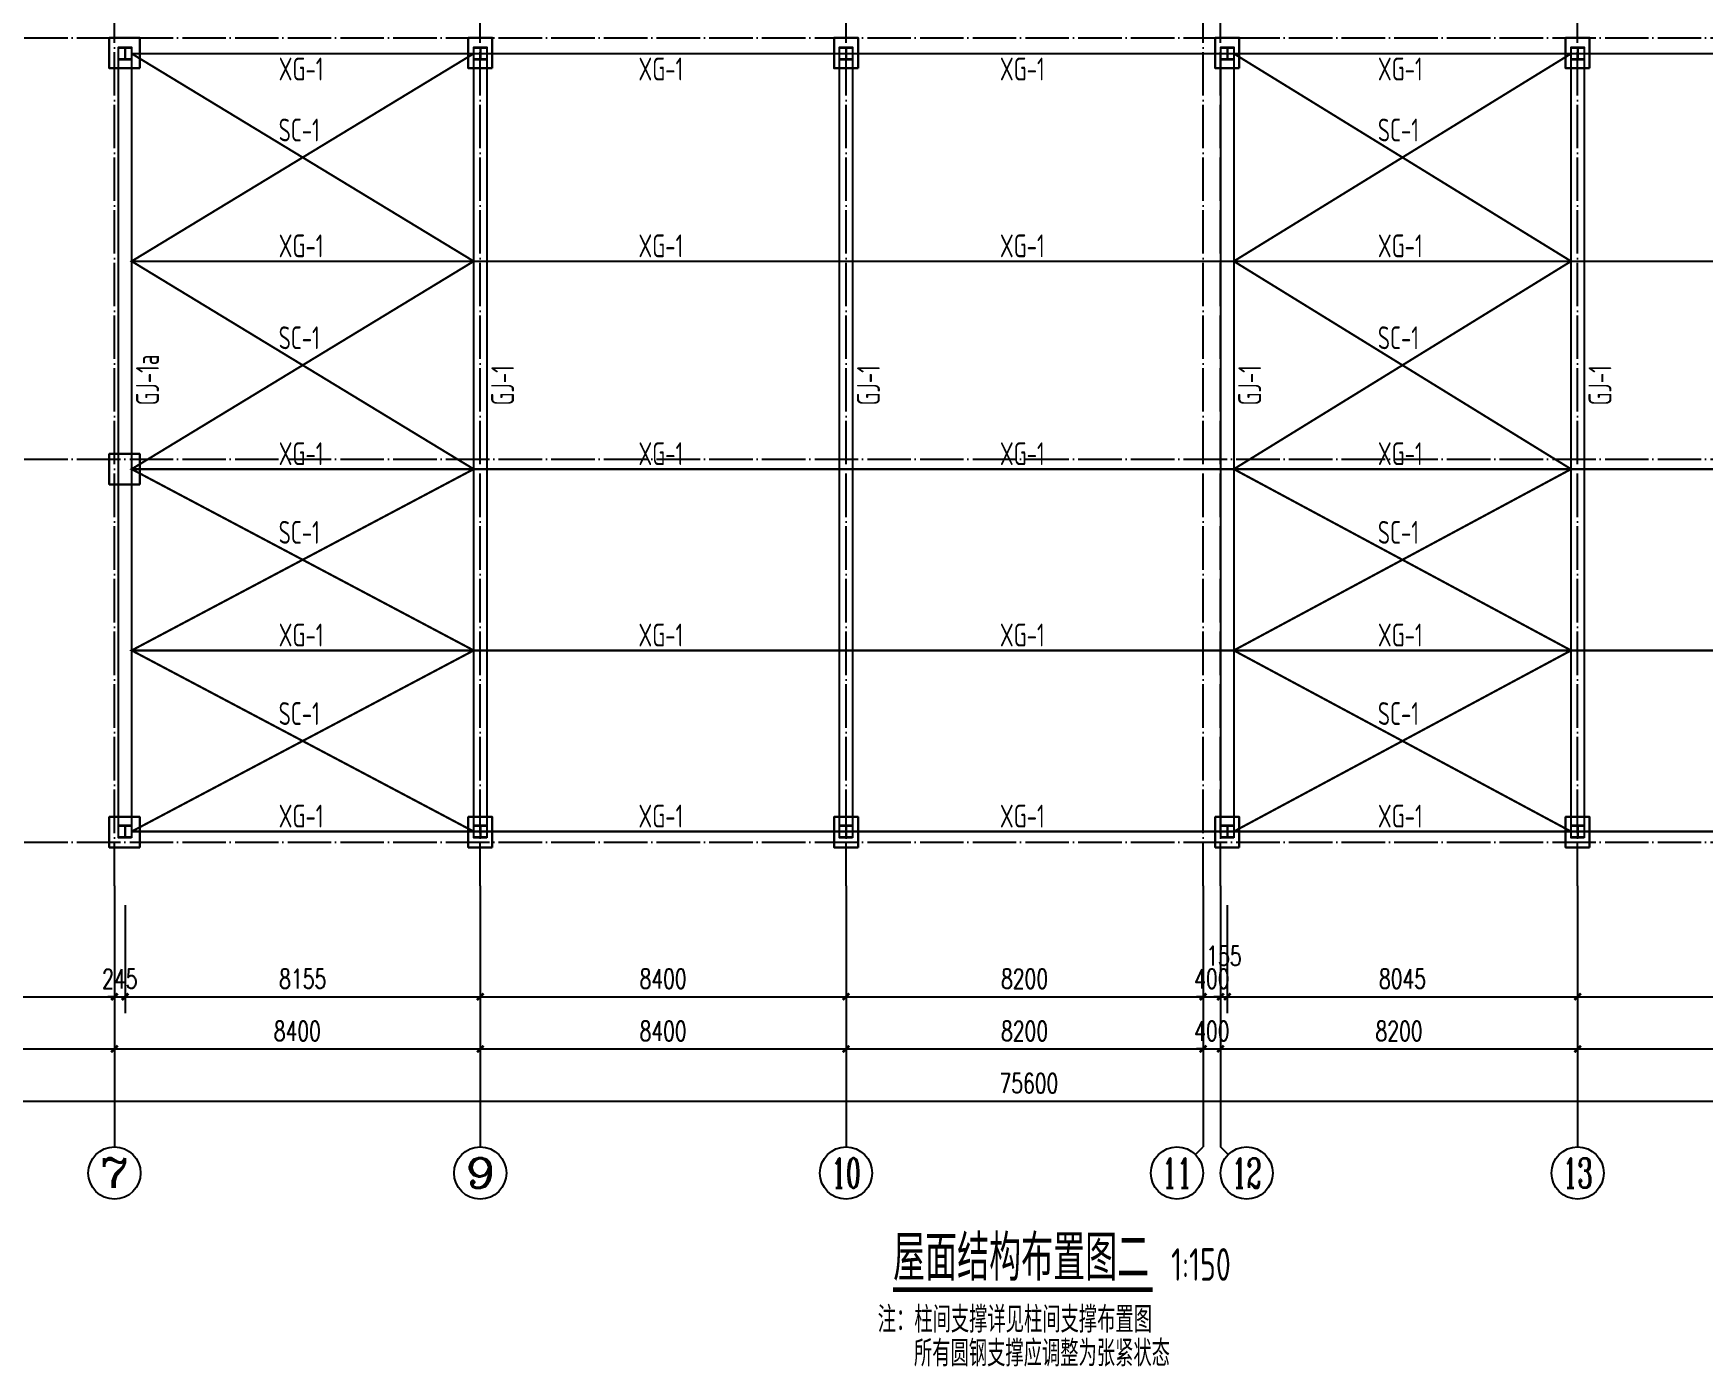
# Model space of a CAD drawing. Extents: x 712773 to 1022356, y -298958 to 209542.
# Drawn here: x 943530 to 981862, y -122864 to -92237 of the extents above; entities that cross this region are included whole.
import ezdxf
from ezdxf.enums import TextEntityAlignment as Align

# ---------------------------------------------------------------- set-up
doc = ezdxf.new("R2010")
doc.units = 0
doc.header["$LTSCALE"] = 500
doc.header["$MEASUREMENT"] = 0
doc.linetypes.add('DOTE', pattern=[2.42, 2, -0.2, 0.02, -0.2])
doc.layers.get('0').update_dxf_attribs({"linetype": 'CONTINUOUS'})
doc.layers.get('DEFPOINTS').update_dxf_attribs({"linetype": 'CONTINUOUS'})
doc.layers.add('0S-柱-线', color=50, linetype='CONTINUOUS', lineweight=30)
for name, color, linetype in [('2001', 4, 'CONTINUOUS'), ('AXIS', 3, 'CONTINUOUS'), ('AXIS_TEXT', 7, 'CONTINUOUS'), ('CAMERA', 6, 'CONTINUOUS'), ('DIM_SYMB', 3, 'CONTINUOUS'), ('DOTE', 1, 'DOTE'), ('PUB_TEXT', 7, 'CONTINUOUS'), ('S-HOLE', 5, 'CONTINUOUS'), ('钢架', 7, 'CONTINUOUS')]:
    doc.layers.add(name, color=color, linetype=linetype)
doc.styles.add('_TCH_AXIS', font='COMPLEX', dxfattribs={"bigfont": 'GBCBIG'})
doc.styles.add('_TCH_DIM_T3', font='SIMPLEX', dxfattribs={"width": 0.705882, "bigfont": 'GBCBIG'})
doc.styles.add('COMPLEX', font='COMPLEX')
doc.styles.add('TSSD_Dimension', font='Tssdeng.shx', dxfattribs={"width": 0.7, "bigfont": 'hztxt.shx'})
doc.styles.add('TSSD_Rein', font='tssdeng.shx', dxfattribs={"width": 0.7, "bigfont": 'hztxt.shx'})
doc.dimstyles.new('_TCH_ARCH&&150', dxfattribs={"dimtxt": 446.25, "dimasz": 150, "dimexe": 375, "dimexo": 450, "dimgap": 189.375, "dimtad": 1, "dimdec": 0, "dimzin": 0, "dimdsep": 46, "dimtxsty": '_TCH_DIM_T3', "dimblk": 'ARCHTICK', "dimcen": 0.09, "dimclrt": 7, "dimazin": 2, "dimtfac": 1, "dimtdec": 0, "dimtix": 1, "dimtmove": 2, "dimatfit": 3, "dimfxl": 0, "dimtolj": 1, "dimtzin": 0, "dimarcsym": 0})

# ---------------------------------------------------------------- blocks, each defined once
blk = doc.blocks.new('aweffewgfag')
at = {"layer": '0S-柱-线'}
for points in [[(1002745, -274073), (1002745, -273373), (1002045, -273373), (1002045, -274073)], [(1010840, -274073), (1010840, -273373), (1010290, -273373), (1010290, -274073)], [(1019240, -274073), (1019240, -273373), (1018690, -273373), (1018690, -274073)], [(1027995, -274073), (1027995, -273373), (1027445, -273373), (1027445, -274073)], [(1036040, -274073), (1036040, -273373), (1035490, -273373), (1035490, -274073)], [(1002745, -283633), (1002745, -282933), (1002045, -282933), (1002045, -283633)], [(1002745, -291973), (1002745, -291273), (1002045, -291273), (1002045, -291973)], [(1010840, -291973), (1010840, -291273), (1010290, -291273), (1010290, -291973)], [(1019240, -291973), (1019240, -291273), (1018690, -291273), (1018690, -291973)], [(1027995, -291973), (1027995, -291273), (1027445, -291273), (1027445, -291973)], [(1036040, -291973), (1036040, -291273), (1035490, -291273), (1035490, -291973)]]:
    blk.add_lwpolyline(points, close=True, dxfattribs=at)
blk = doc.blocks.new('_ArchTick')
at = {"color": 0, "linetype": 'ByBlock', "const_width": 0.4}
blk.add_lwpolyline([(-0.5, -0.5), (0.5, 0.5)], dxfattribs=at)
blk = doc.blocks.new('*D385')
at = {"layer": 'AXIS', "color": 0, "lineweight": -2, "transparency": 16777216}
for p, q in [((928591, -112267), (928591, -117142)), ((1004191, -112267), (1004191, -117142)), ((928591, -116767), (1004191, -116767))]:
    blk.add_line(p, q, dxfattribs=at)
at = {"layer": 'DEFPOINTS', "color": 0, "transparency": 16777216}
for p in [(928591, -111817), (1004191, -111817), (1004191, -116767)]:
    blk.add_point(p, dxfattribs=at)
at = {"layer": 'AXIS', "color": 0, "lineweight": -2, "transparency": 16777216, "xscale": 150, "yscale": 150, "zscale": 150, "rotation": 180}
blk.add_blockref('_ArchTick', (928591, -116767), dxfattribs=at)
at = {"layer": 'AXIS', "color": 0, "lineweight": -2, "transparency": 16777216, "xscale": 150, "yscale": 150, "zscale": 150}
blk.add_blockref('_ArchTick', (1004191, -116767), dxfattribs=at)
at = {"layer": 'AXIS', "color": 7, "transparency": 16777216, "insert": (966391, -116355), "char_height": 446.2, "attachment_point": 5, "style": '_TCH_DIM_T3'}
blk.add_mtext('\\A1;75600', dxfattribs=at)
blk = doc.blocks.new('*D387')
at = {"layer": 'AXIS', "color": 0, "lineweight": -2, "transparency": 16777216}
for p, q in [((936991, -112267), (936991, -115942)), ((945391, -112267), (945391, -115942)), ((936991, -115567), (945391, -115567))]:
    blk.add_line(p, q, dxfattribs=at)
at = {"layer": 'DEFPOINTS', "color": 0, "transparency": 16777216}
for p in [(936991, -111817), (945391, -111817), (945391, -115567)]:
    blk.add_point(p, dxfattribs=at)
at = {"layer": 'AXIS', "color": 0, "lineweight": -2, "transparency": 16777216, "xscale": 150, "yscale": 150, "zscale": 150, "rotation": 180}
blk.add_blockref('_ArchTick', (936991, -115567), dxfattribs=at)
at = {"layer": 'AXIS', "color": 0, "lineweight": -2, "transparency": 16777216, "xscale": 150, "yscale": 150, "zscale": 150}
blk.add_blockref('_ArchTick', (945391, -115567), dxfattribs=at)
at = {"layer": 'AXIS', "color": 7, "transparency": 16777216, "insert": (941191, -115155), "char_height": 446.2, "attachment_point": 5, "style": '_TCH_DIM_T3'}
blk.add_mtext('\\A1;8400', dxfattribs=at)
blk = doc.blocks.new('*D388')
at = {"layer": 'AXIS', "color": 0, "lineweight": -2, "transparency": 16777216}
for p, q in [((945391, -112267), (945391, -115942)), ((953791, -112267), (953791, -115942)), ((945391, -115567), (953791, -115567))]:
    blk.add_line(p, q, dxfattribs=at)
at = {"layer": 'DEFPOINTS', "color": 0, "transparency": 16777216}
for p in [(945391, -111817), (953791, -111817), (953791, -115567)]:
    blk.add_point(p, dxfattribs=at)
at = {"layer": 'AXIS', "color": 0, "lineweight": -2, "transparency": 16777216, "xscale": 150, "yscale": 150, "zscale": 150, "rotation": 180}
blk.add_blockref('_ArchTick', (945391, -115567), dxfattribs=at)
at = {"layer": 'AXIS', "color": 0, "lineweight": -2, "transparency": 16777216, "xscale": 150, "yscale": 150, "zscale": 150}
blk.add_blockref('_ArchTick', (953791, -115567), dxfattribs=at)
at = {"layer": 'AXIS', "color": 7, "transparency": 16777216, "insert": (949591, -115155), "char_height": 446.2, "attachment_point": 5, "style": '_TCH_DIM_T3'}
blk.add_mtext('\\A1;8400', dxfattribs=at)
blk = doc.blocks.new('*D389')
at = {"layer": 'AXIS', "color": 0, "lineweight": -2, "transparency": 16777216}
for p, q in [((953791, -112267), (953791, -115942)), ((962191, -112267), (962191, -115942)), ((953791, -115567), (962191, -115567))]:
    blk.add_line(p, q, dxfattribs=at)
at = {"layer": 'DEFPOINTS', "color": 0, "transparency": 16777216}
for p in [(953791, -111817), (962191, -111817), (962191, -115567)]:
    blk.add_point(p, dxfattribs=at)
at = {"layer": 'AXIS', "color": 0, "lineweight": -2, "transparency": 16777216, "xscale": 150, "yscale": 150, "zscale": 150, "rotation": 180}
blk.add_blockref('_ArchTick', (953791, -115567), dxfattribs=at)
at = {"layer": 'AXIS', "color": 0, "lineweight": -2, "transparency": 16777216, "xscale": 150, "yscale": 150, "zscale": 150}
blk.add_blockref('_ArchTick', (962191, -115567), dxfattribs=at)
at = {"layer": 'AXIS', "color": 7, "transparency": 16777216, "insert": (957991, -115155), "char_height": 446.2, "attachment_point": 5, "style": '_TCH_DIM_T3'}
blk.add_mtext('\\A1;8400', dxfattribs=at)
blk = doc.blocks.new('*D390')
at = {"layer": 'AXIS', "color": 0, "lineweight": -2, "transparency": 16777216}
for p, q in [((962191, -112267), (962191, -115942)), ((970391, -112267), (970391, -115942)), ((962191, -115567), (970391, -115567))]:
    blk.add_line(p, q, dxfattribs=at)
at = {"layer": 'DEFPOINTS', "color": 0, "transparency": 16777216}
for p in [(962191, -111817), (970391, -111817), (970391, -115567)]:
    blk.add_point(p, dxfattribs=at)
at = {"layer": 'AXIS', "color": 0, "lineweight": -2, "transparency": 16777216, "xscale": 150, "yscale": 150, "zscale": 150, "rotation": 180}
blk.add_blockref('_ArchTick', (962191, -115567), dxfattribs=at)
at = {"layer": 'AXIS', "color": 0, "lineweight": -2, "transparency": 16777216, "xscale": 150, "yscale": 150, "zscale": 150}
blk.add_blockref('_ArchTick', (970391, -115567), dxfattribs=at)
at = {"layer": 'AXIS', "color": 7, "transparency": 16777216, "insert": (966291, -115155), "char_height": 446.2, "attachment_point": 5, "style": '_TCH_DIM_T3'}
blk.add_mtext('\\A1;8200', dxfattribs=at)
blk = doc.blocks.new('*D391')
at = {"layer": 'AXIS', "color": 0, "lineweight": -2, "transparency": 16777216}
for p, q in [((970391, -112267), (970391, -115942)), ((970791, -112267), (970791, -115942)), ((970391, -115567), (970241, -115567)), ((970391, -115567), (970791, -115567)), ((970791, -115567), (970941, -115567))]:
    blk.add_line(p, q, dxfattribs=at)
at = {"layer": 'DEFPOINTS', "color": 0, "transparency": 16777216}
for p in [(970391, -111817), (970791, -111817), (970791, -115567)]:
    blk.add_point(p, dxfattribs=at)
at = {"layer": 'AXIS', "color": 0, "lineweight": -2, "transparency": 16777216, "xscale": 150, "yscale": 150, "zscale": 150}
blk.add_blockref('_ArchTick', (970391, -115567), dxfattribs=at)
at = {"layer": 'AXIS', "color": 0, "lineweight": -2, "transparency": 16777216, "xscale": 150, "yscale": 150, "zscale": 150, "rotation": 180}
blk.add_blockref('_ArchTick', (970791, -115567), dxfattribs=at)
at = {"layer": 'AXIS', "color": 7, "transparency": 16777216, "insert": (970591, -115155), "char_height": 446.2, "attachment_point": 5, "style": '_TCH_DIM_T3'}
blk.add_mtext('\\A1;400', dxfattribs=at)
blk = doc.blocks.new('*D392')
at = {"layer": 'AXIS', "color": 0, "lineweight": -2, "transparency": 16777216}
for p, q in [((970791, -112267), (970791, -115942)), ((978991, -112267), (978991, -115942)), ((970791, -115567), (978991, -115567))]:
    blk.add_line(p, q, dxfattribs=at)
at = {"layer": 'DEFPOINTS', "color": 0, "transparency": 16777216}
for p in [(970791, -111817), (978991, -111817), (978991, -115567)]:
    blk.add_point(p, dxfattribs=at)
at = {"layer": 'AXIS', "color": 0, "lineweight": -2, "transparency": 16777216, "xscale": 150, "yscale": 150, "zscale": 150, "rotation": 180}
blk.add_blockref('_ArchTick', (970791, -115567), dxfattribs=at)
at = {"layer": 'AXIS', "color": 0, "lineweight": -2, "transparency": 16777216, "xscale": 150, "yscale": 150, "zscale": 150}
blk.add_blockref('_ArchTick', (978991, -115567), dxfattribs=at)
at = {"layer": 'AXIS', "color": 7, "transparency": 16777216, "insert": (974891, -115155), "char_height": 446.2, "attachment_point": 5, "style": '_TCH_DIM_T3'}
blk.add_mtext('\\A1;8200', dxfattribs=at)
blk = doc.blocks.new('*D393')
at = {"layer": 'AXIS', "color": 0, "lineweight": -2, "transparency": 16777216}
for p, q in [((978991, -112267), (978991, -115942)), ((987391, -112267), (987391, -115942)), ((978991, -115567), (987391, -115567))]:
    blk.add_line(p, q, dxfattribs=at)
at = {"layer": 'DEFPOINTS', "color": 0, "transparency": 16777216}
for p in [(978991, -111817), (987391, -111817), (987391, -115567)]:
    blk.add_point(p, dxfattribs=at)
at = {"layer": 'AXIS', "color": 0, "lineweight": -2, "transparency": 16777216, "xscale": 150, "yscale": 150, "zscale": 150, "rotation": 180}
blk.add_blockref('_ArchTick', (978991, -115567), dxfattribs=at)
at = {"layer": 'AXIS', "color": 0, "lineweight": -2, "transparency": 16777216, "xscale": 150, "yscale": 150, "zscale": 150}
blk.add_blockref('_ArchTick', (987391, -115567), dxfattribs=at)
at = {"layer": 'AXIS', "color": 7, "transparency": 16777216, "insert": (983191, -115155), "char_height": 446.2, "attachment_point": 5, "style": '_TCH_DIM_T3'}
blk.add_mtext('\\A1;8400', dxfattribs=at)
blk = doc.blocks.new('*D590')
at = {"layer": 'AXIS', "color": 0, "lineweight": -2, "transparency": 16777216}
for p, q in [((936991, -112267), (936991, -114742)), ((945391, -112267), (945391, -114742)), ((936991, -114367), (945391, -114367))]:
    blk.add_line(p, q, dxfattribs=at)
at = {"layer": 'DEFPOINTS', "color": 0, "transparency": 16777216}
for p in [(936991, -111817), (945391, -111817), (945391, -114367)]:
    blk.add_point(p, dxfattribs=at)
at = {"layer": 'AXIS', "color": 0, "lineweight": -2, "transparency": 16777216, "xscale": 150, "yscale": 150, "zscale": 150, "rotation": 180}
blk.add_blockref('_ArchTick', (936991, -114367), dxfattribs=at)
at = {"layer": 'AXIS', "color": 0, "lineweight": -2, "transparency": 16777216, "xscale": 150, "yscale": 150, "zscale": 150}
blk.add_blockref('_ArchTick', (945391, -114367), dxfattribs=at)
at = {"layer": 'AXIS', "color": 7, "transparency": 16777216, "insert": (941191, -113955), "char_height": 446.2, "attachment_point": 5, "style": '_TCH_DIM_T3'}
blk.add_mtext('\\A1;8400', dxfattribs=at)
blk = doc.blocks.new('*D591')
at = {"layer": 'AXIS', "color": 0, "lineweight": -2, "transparency": 16777216}
for p, q in [((945391, -112267), (945391, -114742)), ((945636, -112267), (945636, -114742)), ((945391, -114367), (945241, -114367)), ((945391, -114367), (945636, -114367)), ((945636, -114367), (945786, -114367))]:
    blk.add_line(p, q, dxfattribs=at)
at = {"layer": 'DEFPOINTS', "color": 0, "transparency": 16777216}
for p in [(945391, -111817), (945636, -111817), (945636, -114367)]:
    blk.add_point(p, dxfattribs=at)
at = {"layer": 'AXIS', "color": 0, "lineweight": -2, "transparency": 16777216, "xscale": 150, "yscale": 150, "zscale": 150}
blk.add_blockref('_ArchTick', (945391, -114367), dxfattribs=at)
at = {"layer": 'AXIS', "color": 0, "lineweight": -2, "transparency": 16777216, "xscale": 150, "yscale": 150, "zscale": 150, "rotation": 180}
blk.add_blockref('_ArchTick', (945636, -114367), dxfattribs=at)
at = {"layer": 'AXIS', "color": 7, "transparency": 16777216, "insert": (945514, -113955), "char_height": 446.2, "attachment_point": 5, "style": '_TCH_DIM_T3'}
blk.add_mtext('\\A1;245', dxfattribs=at)
blk = doc.blocks.new('*D592')
at = {"layer": 'AXIS', "color": 0, "lineweight": -2, "transparency": 16777216}
for p, q in [((945636, -112267), (945636, -114742)), ((953791, -112267), (953791, -114742)), ((945636, -114367), (953791, -114367))]:
    blk.add_line(p, q, dxfattribs=at)
at = {"layer": 'DEFPOINTS', "color": 0, "transparency": 16777216}
for p in [(945636, -111817), (953791, -111817), (953791, -114367)]:
    blk.add_point(p, dxfattribs=at)
at = {"layer": 'AXIS', "color": 0, "lineweight": -2, "transparency": 16777216, "xscale": 150, "yscale": 150, "zscale": 150, "rotation": 180}
blk.add_blockref('_ArchTick', (945636, -114367), dxfattribs=at)
at = {"layer": 'AXIS', "color": 0, "lineweight": -2, "transparency": 16777216, "xscale": 150, "yscale": 150, "zscale": 150}
blk.add_blockref('_ArchTick', (953791, -114367), dxfattribs=at)
at = {"layer": 'AXIS', "color": 7, "transparency": 16777216, "insert": (949714, -113955), "char_height": 446.2, "attachment_point": 5, "style": '_TCH_DIM_T3'}
blk.add_mtext('\\A1;8155', dxfattribs=at)
blk = doc.blocks.new('*D593')
at = {"layer": 'AXIS', "color": 0, "lineweight": -2, "transparency": 16777216}
for p, q in [((953791, -112267), (953791, -114742)), ((962191, -112267), (962191, -114742)), ((953791, -114367), (962191, -114367))]:
    blk.add_line(p, q, dxfattribs=at)
at = {"layer": 'DEFPOINTS', "color": 0, "transparency": 16777216}
for p in [(953791, -111817), (962191, -111817), (962191, -114367)]:
    blk.add_point(p, dxfattribs=at)
at = {"layer": 'AXIS', "color": 0, "lineweight": -2, "transparency": 16777216, "xscale": 150, "yscale": 150, "zscale": 150, "rotation": 180}
blk.add_blockref('_ArchTick', (953791, -114367), dxfattribs=at)
at = {"layer": 'AXIS', "color": 0, "lineweight": -2, "transparency": 16777216, "xscale": 150, "yscale": 150, "zscale": 150}
blk.add_blockref('_ArchTick', (962191, -114367), dxfattribs=at)
at = {"layer": 'AXIS', "color": 7, "transparency": 16777216, "insert": (957991, -113955), "char_height": 446.2, "attachment_point": 5, "style": '_TCH_DIM_T3'}
blk.add_mtext('\\A1;8400', dxfattribs=at)
blk = doc.blocks.new('*D594')
at = {"layer": 'AXIS', "color": 0, "lineweight": -2, "transparency": 16777216}
for p, q in [((962191, -112267), (962191, -114742)), ((970391, -112267), (970391, -114742)), ((962191, -114367), (970391, -114367))]:
    blk.add_line(p, q, dxfattribs=at)
at = {"layer": 'DEFPOINTS', "color": 0, "transparency": 16777216}
for p in [(962191, -111817), (970391, -111817), (970391, -114367)]:
    blk.add_point(p, dxfattribs=at)
at = {"layer": 'AXIS', "color": 0, "lineweight": -2, "transparency": 16777216, "xscale": 150, "yscale": 150, "zscale": 150, "rotation": 180}
blk.add_blockref('_ArchTick', (962191, -114367), dxfattribs=at)
at = {"layer": 'AXIS', "color": 0, "lineweight": -2, "transparency": 16777216, "xscale": 150, "yscale": 150, "zscale": 150}
blk.add_blockref('_ArchTick', (970391, -114367), dxfattribs=at)
at = {"layer": 'AXIS', "color": 7, "transparency": 16777216, "insert": (966291, -113955), "char_height": 446.2, "attachment_point": 5, "style": '_TCH_DIM_T3'}
blk.add_mtext('\\A1;8200', dxfattribs=at)
blk = doc.blocks.new('*D595')
at = {"layer": 'AXIS', "color": 0, "lineweight": -2, "transparency": 16777216}
for p, q in [((970391, -112267), (970391, -114742)), ((970791, -112267), (970791, -114742)), ((970391, -114367), (970241, -114367)), ((970391, -114367), (970791, -114367)), ((970791, -114367), (970941, -114367))]:
    blk.add_line(p, q, dxfattribs=at)
at = {"layer": 'DEFPOINTS', "color": 0, "transparency": 16777216}
for p in [(970391, -111817), (970791, -111817), (970791, -114367)]:
    blk.add_point(p, dxfattribs=at)
at = {"layer": 'AXIS', "color": 0, "lineweight": -2, "transparency": 16777216, "xscale": 150, "yscale": 150, "zscale": 150}
blk.add_blockref('_ArchTick', (970391, -114367), dxfattribs=at)
at = {"layer": 'AXIS', "color": 0, "lineweight": -2, "transparency": 16777216, "xscale": 150, "yscale": 150, "zscale": 150, "rotation": 180}
blk.add_blockref('_ArchTick', (970791, -114367), dxfattribs=at)
at = {"layer": 'AXIS', "color": 7, "transparency": 16777216, "insert": (970591, -113955), "char_height": 446.2, "attachment_point": 5, "style": '_TCH_DIM_T3'}
blk.add_mtext('\\A1;400', dxfattribs=at)
blk = doc.blocks.new('*D596')
at = {"layer": 'AXIS', "color": 0, "lineweight": -2, "transparency": 16777216}
for p, q in [((970791, -112267), (970791, -114742)), ((970946, -112267), (970946, -114742)), ((970791, -114367), (970641, -114367)), ((970791, -114367), (970946, -114367)), ((970946, -114367), (971096, -114367))]:
    blk.add_line(p, q, dxfattribs=at)
at = {"layer": 'DEFPOINTS', "color": 0, "transparency": 16777216}
for p in [(970791, -111817), (970946, -111817), (970946, -114367)]:
    blk.add_point(p, dxfattribs=at)
at = {"layer": 'AXIS', "color": 0, "lineweight": -2, "transparency": 16777216, "xscale": 150, "yscale": 150, "zscale": 150}
blk.add_blockref('_ArchTick', (970791, -114367), dxfattribs=at)
at = {"layer": 'AXIS', "color": 0, "lineweight": -2, "transparency": 16777216, "xscale": 150, "yscale": 150, "zscale": 150, "rotation": 180}
blk.add_blockref('_ArchTick', (970946, -114367), dxfattribs=at)
at = {"layer": 'AXIS', "color": 7, "transparency": 16777216, "insert": (970869, -113430), "char_height": 446.2, "attachment_point": 5, "style": '_TCH_DIM_T3'}
blk.add_mtext('\\A1;155', dxfattribs=at)
blk = doc.blocks.new('*D597')
at = {"layer": 'AXIS', "color": 0, "lineweight": -2, "transparency": 16777216}
for p, q in [((970946, -112267), (970946, -114742)), ((978991, -112267), (978991, -114742)), ((970946, -114367), (978991, -114367))]:
    blk.add_line(p, q, dxfattribs=at)
at = {"layer": 'DEFPOINTS', "color": 0, "transparency": 16777216}
for p in [(970946, -111817), (978991, -111817), (978991, -114367)]:
    blk.add_point(p, dxfattribs=at)
at = {"layer": 'AXIS', "color": 0, "lineweight": -2, "transparency": 16777216, "xscale": 150, "yscale": 150, "zscale": 150, "rotation": 180}
blk.add_blockref('_ArchTick', (970946, -114367), dxfattribs=at)
at = {"layer": 'AXIS', "color": 0, "lineweight": -2, "transparency": 16777216, "xscale": 150, "yscale": 150, "zscale": 150}
blk.add_blockref('_ArchTick', (978991, -114367), dxfattribs=at)
at = {"layer": 'AXIS', "color": 7, "transparency": 16777216, "insert": (974969, -113955), "char_height": 446.2, "attachment_point": 5, "style": '_TCH_DIM_T3'}
blk.add_mtext('\\A1;8045', dxfattribs=at)
blk = doc.blocks.new('*D598')
at = {"layer": 'AXIS', "color": 0, "lineweight": -2, "transparency": 16777216}
for p, q in [((978991, -112267), (978991, -114742)), ((987391, -112267), (987391, -114742)), ((978991, -114367), (987391, -114367))]:
    blk.add_line(p, q, dxfattribs=at)
at = {"layer": 'DEFPOINTS', "color": 0, "transparency": 16777216}
for p in [(978991, -111817), (987391, -111817), (987391, -114367)]:
    blk.add_point(p, dxfattribs=at)
at = {"layer": 'AXIS', "color": 0, "lineweight": -2, "transparency": 16777216, "xscale": 150, "yscale": 150, "zscale": 150, "rotation": 180}
blk.add_blockref('_ArchTick', (978991, -114367), dxfattribs=at)
at = {"layer": 'AXIS', "color": 0, "lineweight": -2, "transparency": 16777216, "xscale": 150, "yscale": 150, "zscale": 150}
blk.add_blockref('_ArchTick', (987391, -114367), dxfattribs=at)
at = {"layer": 'AXIS', "color": 7, "transparency": 16777216, "insert": (983191, -113955), "char_height": 446.2, "attachment_point": 5, "style": '_TCH_DIM_T3'}
blk.add_mtext('\\A1;8400', dxfattribs=at)
blk = doc.blocks.new('_AXISO')
blk.add_circle((0, 0), 0.5)
at = {"layer": 'AXIS_TEXT', "style": 'COMPLEX', "width": 1.302083}
blk.add_attdef('A', text='', height=0.56, dxfattribs=at).set_placement((-0.25, -0.28), (0.25, -0.28), align=Align.FIT)

msp = doc.modelspace()

# ---------------------------------------------------------------- linework, layer by layer
at = {"layer": '2001'}
for points in [[(945786.1, -110717), (945486.1, -110717), (945486.1, -92557), (945786.1, -92557)], [(953941.1, -110717), (953641.1, -110717), (953641.1, -92557), (953941.1, -92557)], [(962341.1, -110717), (962041.1, -110717), (962041.1, -92557), (962341.1, -92557)], [(971096.1, -110717), (970796.1, -110717), (970796.1, -92557), (971096.1, -92557)], [(979141.1, -110717), (978841.1, -110717), (978841.1, -92557), (979141.1, -92557)]]:
    msp.add_lwpolyline(points, close=True, dxfattribs=at)
at = {"layer": 'AXIS'}
for p, q in [((945391.1, -111817), (945391.1, -117817)), ((953791.1, -111817), (953791.1, -117817)), ((962191.1, -111817), (962191.1, -117817)), ((970391.1, -111817), (970391.1, -117817)), ((970791.1, -111817), (970791.1, -117817)), ((978991.1, -111817), (978991.1, -117817)), ((970215.4, -117992.8), (970391.1, -117817)), ((970966.8, -117992.8), (970791.1, -117817))]:
    msp.add_line(p, q, dxfattribs=at)
at = {"layer": 'CAMERA', "const_width": 50}
for points in [[(953641.1, -110572), (945786.1, -106412), (953641.1, -102247), (945786.1, -97472), (953641.1, -92702)], [(945786.1, -110572), (953641.1, -106412), (945786.1, -102247), (953641.1, -97472), (945786.1, -92702)], [(978841.1, -110572), (971096.1, -106412), (978841.1, -102247), (971096.1, -97472), (978841.1, -92702)], [(971096.1, -110572), (978841.1, -106412), (971096.1, -102247), (978841.1, -97472), (971096.1, -92702)]]:
    msp.add_lwpolyline(points, dxfattribs=at)
at = {"layer": 'DIM_SYMB', "const_width": 105}
msp.add_lwpolyline([(963272.5, -121093.9), (969235.1, -121093.9)], dxfattribs=at)
at = {"layer": 'DOTE'}
for p, q in [((945391.1, -111817), (945391.1, -71017)), ((953791.1, -111817), (953791.1, -71017)), ((962191.1, -111817), (962191.1, -71017)), ((970391.1, -111817), (970391.1, -71017)), ((970791.1, -111817), (970791.1, -71017)), ((978991.1, -111817), (978991.1, -71017)), ((927591.1, -92337), (1005191.1, -92337)), ((927591.1, -102017), (1005191.1, -102017)), ((927591.1, -110817), (1005191.1, -110817))]:
    msp.add_line(p, q, dxfattribs=at)
at = {"layer": 'S-HOLE', "const_width": 50}
for points in [[(945786.1, -92702), (1003796.1, -92702)], [(945786.1, -97472), (1003796.1, -97472)], [(945786.1, -102247), (1003796.1, -102247)], [(945786.1, -106412), (1003796.1, -106412)], [(945786.1, -110572), (1003796.1, -110572)]]:
    msp.add_lwpolyline(points, dxfattribs=at)
at = {"layer": '钢架', "color": 4}
for p, q in [((945486.1, -92571), (945486.1, -92557)), ((945486.1, -92557), (945786.1, -92557)), ((945486.1, -92571), (945786.1, -92571)), ((945632.1, -92571), (945632.1, -92833)), ((945640.1, -92571), (945640.1, -92833)), ((945786.1, -92557), (945786.1, -92571)), ((953641.1, -92571), (953641.1, -92557)), ((953641.1, -92557), (953941.1, -92557)), ((953641.1, -92571), (953941.1, -92571)), ((953787.1, -92571), (953787.1, -92833)), ((953795.1, -92571), (953795.1, -92833)), ((953941.1, -92557), (953941.1, -92571)), ((962041.1, -92571), (962041.1, -92557)), ((962041.1, -92557), (962341.1, -92557)), ((962041.1, -92571), (962341.1, -92571)), ((962187.1, -92571), (962187.1, -92833)), ((962195.1, -92571), (962195.1, -92833)), ((962341.1, -92557), (962341.1, -92571)), ((970796.1, -92571), (970796.1, -92557)), ((970796.1, -92557), (971096.1, -92557)), ((970796.1, -92571), (971096.1, -92571)), ((970942.1, -92571), (970942.1, -92833)), ((970950.1, -92571), (970950.1, -92833)), ((971096.1, -92557), (971096.1, -92571)), ((978841.1, -92571), (978841.1, -92557)), ((978841.1, -92557), (979141.1, -92557)), ((978841.1, -92571), (979141.1, -92571)), ((978987.1, -92571), (978987.1, -92833)), ((978995.1, -92571), (978995.1, -92833)), ((979141.1, -92557), (979141.1, -92571)), ((945486.1, -92847), (945486.1, -92833)), ((945786.1, -92833), (945486.1, -92833)), ((945786.1, -92847), (945486.1, -92847)), ((945786.1, -92833), (945786.1, -92847)), ((953641.1, -92847), (953641.1, -92833)), ((953941.1, -92833), (953641.1, -92833)), ((953941.1, -92847), (953641.1, -92847)), ((953941.1, -92833), (953941.1, -92847)), ((962041.1, -92847), (962041.1, -92833)), ((962341.1, -92833), (962041.1, -92833)), ((962341.1, -92847), (962041.1, -92847)), ((962341.1, -92833), (962341.1, -92847)), ((970796.1, -92847), (970796.1, -92833)), ((971096.1, -92833), (970796.1, -92833)), ((971096.1, -92847), (970796.1, -92847)), ((971096.1, -92833), (971096.1, -92847)), ((978841.1, -92847), (978841.1, -92833)), ((979141.1, -92833), (978841.1, -92833)), ((979141.1, -92847), (978841.1, -92847)), ((979141.1, -92833), (979141.1, -92847)), ((945486.1, -110441), (945486.1, -110427)), ((945486.1, -110427), (945786.1, -110427)), ((945486.1, -110441), (945786.1, -110441)), ((945486.1, -110717), (945486.1, -110703)), ((945786.1, -110703), (945486.1, -110703)), ((945786.1, -110717), (945486.1, -110717)), ((945632.1, -110441), (945632.1, -110703)), ((945640.1, -110441), (945640.1, -110703)), ((945786.1, -110427), (945786.1, -110441)), ((945786.1, -110703), (945786.1, -110717)), ((953641.1, -110441), (953641.1, -110427)), ((953641.1, -110427), (953941.1, -110427)), ((953641.1, -110441), (953941.1, -110441)), ((953641.1, -110717), (953641.1, -110703)), ((953941.1, -110703), (953641.1, -110703)), ((953941.1, -110717), (953641.1, -110717)), ((953787.1, -110441), (953787.1, -110703)), ((953795.1, -110441), (953795.1, -110703)), ((953941.1, -110427), (953941.1, -110441)), ((953941.1, -110703), (953941.1, -110717)), ((962041.1, -110441), (962041.1, -110427)), ((962041.1, -110427), (962341.1, -110427)), ((962041.1, -110441), (962341.1, -110441)), ((962041.1, -110717), (962041.1, -110703)), ((962341.1, -110703), (962041.1, -110703)), ((962341.1, -110717), (962041.1, -110717)), ((962187.1, -110441), (962187.1, -110703)), ((962195.1, -110441), (962195.1, -110703)), ((962341.1, -110427), (962341.1, -110441)), ((962341.1, -110703), (962341.1, -110717)), ((970796.1, -110441), (970796.1, -110427)), ((970796.1, -110427), (971096.1, -110427)), ((970796.1, -110441), (971096.1, -110441)), ((970796.1, -110717), (970796.1, -110703)), ((971096.1, -110703), (970796.1, -110703)), ((971096.1, -110717), (970796.1, -110717)), ((970942.1, -110441), (970942.1, -110703)), ((970950.1, -110441), (970950.1, -110703)), ((971096.1, -110427), (971096.1, -110441)), ((971096.1, -110703), (971096.1, -110717)), ((978841.1, -110441), (978841.1, -110427)), ((978841.1, -110427), (979141.1, -110427)), ((978841.1, -110441), (979141.1, -110441)), ((978841.1, -110717), (978841.1, -110703)), ((979141.1, -110703), (978841.1, -110703)), ((979141.1, -110717), (978841.1, -110717)), ((978987.1, -110441), (978987.1, -110703)), ((978995.1, -110441), (978995.1, -110703)), ((979141.1, -110427), (979141.1, -110441)), ((979141.1, -110703), (979141.1, -110717))]:
    msp.add_line(p, q, dxfattribs=at)

# ---------------------------------------------------------------- block references
msp.add_blockref('aweffewgfag', (-56773.5, 181036.3))
at = {"layer": 'AXIS'}
ref = msp.add_blockref('_AXISO', (945391.1, -118417), dxfattribs=dict(at, xscale=1200, yscale=1200, zscale=1200))
ref.add_attrib('A', '7', dxfattribs={"layer": 'AXIS_TEXT', "height": 678.8, "style": '_TCH_AXIS', "width": 1.875}).set_placement((945051.7, -118756.4), (945730.5, -118756.4), align=Align.FIT)
ref = msp.add_blockref('_AXISO', (953791.1, -118417), dxfattribs=dict(at, xscale=1200, yscale=1200, zscale=1200))
ref.add_attrib('A', '9', dxfattribs={"layer": 'AXIS_TEXT', "height": 678.8, "style": '_TCH_AXIS', "width": 1.875}).set_placement((953451.7, -118756.4), (954130.5, -118756.4), align=Align.FIT)
ref = msp.add_blockref('_AXISO', (962191.1, -118417), dxfattribs=dict(at, xscale=1200, yscale=1200, zscale=1200))
ref.add_attrib('A', '10', dxfattribs={"layer": 'AXIS_TEXT', "height": 678.82, "style": '_TCH_AXIS', "width": 0.905172}).set_placement((961851.7, -118756.4), (962530.5, -118756.4), align=Align.FIT)
ref = msp.add_blockref('_AXISO', (969791.1, -118417), dxfattribs=dict(at, xscale=1200, yscale=1200, zscale=1200))
ref.add_attrib('A', '11', dxfattribs={"layer": 'AXIS_TEXT', "height": 678.82, "style": '_TCH_AXIS', "width": 1.09375}).set_placement((969451.7, -118756.4), (970130.5, -118756.4), align=Align.FIT)
ref = msp.add_blockref('_AXISO', (971391.1, -118417), dxfattribs=dict(at, xscale=1200, yscale=1200, zscale=1200))
ref.add_attrib('A', '12', dxfattribs={"layer": 'AXIS_TEXT', "height": 678.82, "style": '_TCH_AXIS', "width": 0.905172}).set_placement((971051.7, -118756.4), (971730.5, -118756.4), align=Align.FIT)
ref = msp.add_blockref('_AXISO', (978991.1, -118417), dxfattribs=dict(at, xscale=1200, yscale=1200, zscale=1200))
ref.add_attrib('A', '13', dxfattribs={"layer": 'AXIS_TEXT', "height": 678.82, "style": '_TCH_AXIS', "width": 0.905172}).set_placement((978651.7, -118756.4), (979330.5, -118756.4), align=Align.FIT)

# ---------------------------------------------------------------- texts
at = {"layer": 'PUB_TEXT', "width": 0.7}
for s, height, style, p in [('XG-1', 525, 'TSSD_Rein', (949162.8, -93318.4)), ('XG-1', 525, 'TSSD_Rein', (957424.9, -93318.4)), ('XG-1', 525, 'TSSD_Rein', (965724.9, -93318.4)), ('XG-1', 525, 'TSSD_Rein', (974405, -93318.4)), ('SC-1', 525, 'TSSD_Rein', (949162.8, -94719.7)), ('SC-1', 525, 'TSSD_Rein', (974405, -94719.7)), ('XG-1', 525, 'TSSD_Rein', (949162.8, -97380.6)), ('XG-1', 525, 'TSSD_Rein', (957424.9, -97380.6)), ('XG-1', 525, 'TSSD_Rein', (965724.9, -97380.6)), ('XG-1', 525, 'TSSD_Rein', (974405, -97380.6)), ('SC-1', 525, 'TSSD_Rein', (949162.8, -99492.2)), ('SC-1', 525, 'TSSD_Rein', (974405, -99492.2)), ('XG-1', 525, 'TSSD_Rein', (949162.8, -102155.6)), ('XG-1', 525, 'TSSD_Rein', (957424.9, -102155.6)), ('XG-1', 525, 'TSSD_Rein', (965724.9, -102155.6)), ('XG-1', 525, 'TSSD_Rein', (974405, -102155.6)), ('SC-1', 525, 'TSSD_Rein', (949162.8, -103962.2)), ('SC-1', 525, 'TSSD_Rein', (974405, -103962.2)), ('XG-1', 525, 'TSSD_Rein', (949162.8, -106320.6)), ('XG-1', 525, 'TSSD_Rein', (957424.9, -106320.6)), ('XG-1', 525, 'TSSD_Rein', (965724.9, -106320.6)), ('XG-1', 525, 'TSSD_Rein', (974405, -106320.6)), ('SC-1', 525, 'TSSD_Rein', (949162.8, -108124.7)), ('SC-1', 525, 'TSSD_Rein', (974405, -108124.7)), ('XG-1', 525, 'TSSD_Rein', (949162.8, -110480.6)), ('XG-1', 525, 'TSSD_Rein', (957424.9, -110480.6)), ('XG-1', 525, 'TSSD_Rein', (965724.9, -110480.6)), ('XG-1', 525, 'TSSD_Rein', (974405, -110480.6)), ('屋面结构布置图二', 1050, 'TSSD_Rein', (963272.5, -120892.2)), ('1:150', 750, 'TSSD_Rein', (969655.1, -120892.2)), ('注：柱间支撑详见柱间支撑布置图', 599.94, 'TSSD_Dimension', (962918.5, -122082.8)), ('所有圆钢支撑应调整为张紧状态', 599.94, 'TSSD_Dimension', (963751.3, -122859.4))]:
    msp.add_text(s, height=height, dxfattribs=dict(at, style=style)).set_placement(p)
at = {"layer": 'PUB_TEXT', "style": 'TSSD_Rein', "width": 0.7}
for s, p in [('GJ-1a', (946412.7, -100783.9)), ('GJ-1', (954567.7, -100783.9)), ('GJ-1', (962967.7, -100783.9)), ('GJ-1', (971722.7, -100783.9)), ('GJ-1', (979767.7, -100783.9))]:
    msp.add_text(s, height=525, rotation=90, dxfattribs=at).set_placement(p)

# ---------------------------------------------------------------- dimensions: what is measured, and where the dimension line sits
at = {"layer": 'AXIS'}
for p1, p2, distance, picture, middle in [((928591.1, -111817), (1004191.1, -111817), -4950, '*D385', (966391.1, -116354.5)), ((936991.1, -111817), (945391.1, -111817), -3750, '*D387', (941191.1, -115154.5)), ((936991.1, -111817), (945391.1, -111817), -2550, '*D590', (941191.1, -113954.5)), ((945391.1, -111817), (945636.1, -111817), -2550, '*D591', (945513.6, -113954.5)), ((945391.1, -111817), (953791.1, -111817), -3750, '*D388', (949591.1, -115154.5)), ((945636.1, -111817), (953791.1, -111817), -2550, '*D592', (949713.6, -113954.5)), ((953791.1, -111817), (962191.1, -111817), -3750, '*D389', (957991.1, -115154.5)), ((953791.1, -111817), (962191.1, -111817), -2550, '*D593', (957991.1, -113954.5)), ((962191.1, -111817), (970391.1, -111817), -3750, '*D390', (966291.1, -115154.5)), ((962191.1, -111817), (970391.1, -111817), -2550, '*D594', (966291.1, -113954.5)), ((970391.1, -111817), (970791.1, -111817), -3750, '*D391', (970591.1, -115154.5)), ((970391.1, -111817), (970791.1, -111817), -2550, '*D595', (970591.1, -113954.5)), ((970791.1, -111817), (978991.1, -111817), -3750, '*D392', (974891.1, -115154.5)), ((970946.1, -111817), (978991.1, -111817), -2550, '*D597', (974968.6, -113954.5)), ((978991.1, -111817), (987391.1, -111817), -3750, '*D393', (983191.1, -115154.5)), ((978991.1, -111817), (987391.1, -111817), -2550, '*D598', (983191.1, -113954.5))]:
    dim = msp.add_aligned_dim(p1=p1, p2=p2, distance=distance, dimstyle='_TCH_ARCH&&150', dxfattribs=at)
    dim.commit()
    dim.dimension.update_dxf_attribs({"geometry": picture, "text_midpoint": middle})
dim = msp.add_linear_dim(base=(970946.1, -114367), p1=(970791.1, -111817), p2=(970946.1, -111817), angle=0, dimstyle='_TCH_ARCH&&150', dxfattribs=at)
dim.commit()
dim.dimension.update_dxf_attribs({"geometry": '*D596', "text_midpoint": (970868.6, -113429.5), "dimtype": 129})

doc.saveas('drawing.dxf')
